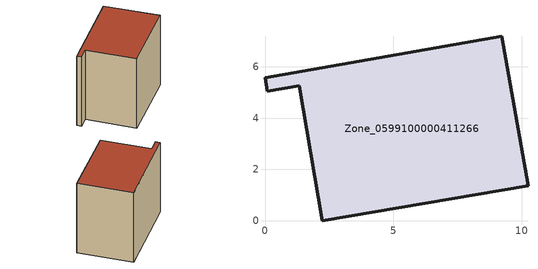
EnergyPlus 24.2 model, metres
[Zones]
Zone_0599100000411266
 floor ground (C_G): 1.33,5.26 0.1,5.04 0,5.57 9.23,7.19 10.25,1.37 2.24,0 z0
 wall outside (C_F): 9.23,7.19 0,5.57 0.1,5.04 1.33,5.26 2.24,0 10.25,1.37 9.23,7.19 z0:8.32
 roof outside (C_R): 10.25,1.37 9.23,7.19 0,5.57 0.1,5.04 1.33,5.26 2.24,0 z8.32
[BUILDING]
Pand.0599100000411266: North Axis=0; Terrain=City; Loads Convergence Tolerance Value=0.04; Temperature Convergence Tolerance Value=0.4; Solar Distribution=FullExterior; Maximum Number of Warmup Days=25; Minimum Number of Warmup Days=1
[Site:Location]
Rotterdam.The.Hague.AP_ZH_NLD Design_Conditions: Latitude=51.96; Longitude=4.45; Time Zone=1; Elevation=-4.5
[SITE:GROUNDTEMPERATURE:BUILDINGSURFACE]
18, 18, 18, 18, 18, 18, 18, 18, 18, 18, 18, 18
[MATERIAL] Thermal Absorptance=0.9; Solar Absorptance=0.7; Visible Absorptance=0.7
Name | Roughness | Thickness | Conductivity | Density | Specific Heat
G.TC.1992-2005 | MediumSmooth | 0.15 | 0.06 | 540 | 1210
F.TC.1992-2005 | Rough | 0.3 | 0.12 | 1920 | 840
R.TC.1992-2005 | MediumRough | 0.2 | 0.08 | 1500 | 1000
[CONSTRUCTION]
C_G: G.TC.1992-2005
C_F: F.TC.1992-2005
C_R: R.TC.1992-2005
[ZONE]
Zone_0599100000411266: Type=1; Multiplier=1; Ceiling Height=Autocalculate; Volume=Autocalculate; Floor Area=autocalculate; Part of Total Floor Area=Yes
[ZONEINFILTRATION:DESIGNFLOWRATE]
Infil_Zone_0599100000411266: Zone or ZoneList or Space or SpaceList=Zone_0599100000411266; Schedule=AlwaysOn; Design Flow Rate Calculation Method=Flow/Area; Flow Rate per Floor Area=0.0015; Constant Term Coefficient=1; Temperature Term Coefficient=0; Velocity Term Coefficient=0; Velocity Squared Term Coefficient=0
[HVACTEMPLATE:ZONE:IDEALLOADSAIRSYSTEM]
Zone_0599100000411266: Maximum Heating Supply Air Temperature=50; Minimum Cooling Supply Air Temperature=13; Maximum Heating Supply Air Humidity Ratio=0.0156; Minimum Cooling Supply Air Humidity Ratio=0.0077; Heating Limit=NoLimit; Cooling Limit=NoLimit; Dehumidification Control Type=ConstantSensibleHeatRatio; Cooling Sensible Heat Ratio=0.7; Dehumidification Setpoint=60; Humidification Control Type=None; Humidification Setpoint=30; Outdoor Air Method=None; Outdoor Air Flow Rate per Person=0.00944; Outdoor Air Flow Rate per Zone Floor Area=0; Outdoor Air Flow Rate per Zone=0; Demand Controlled Ventilation Type=None; Outdoor Air Economizer Type=NoEconomizer; Heat Recovery Type=None; Sensible Heat Recovery Effectiveness=0.7; Latent Heat Recovery Effectiveness=0.65
[ZONECONTROL:THERMOSTAT]
ThermostatControl_Zone_0599100000411266: Zone or ZoneList=Zone_0599100000411266; Control Type Schedule=DualSetpointControlType; Control 1=Thermostat_Zone_0599100000411266; Temperature Difference Between Cutout And Setpoint=0
[THERMOSTATSETPOINT:DUALSETPOINT]
Thermostat_Zone_0599100000411266: Heating Setpoint Temperature Schedule=HeatingSetpoint_Zone_0599100000411266; Cooling Setpoint Temperature Schedule=CoolingSetpoint_Zone_0599100000411266
[SCHEDULE:COMPACT]
HeatingSetpoint_Zone_0599100000411266: Through: 12/31, For: AllDays, Until: 24:00, 21
CoolingSetpoint_Zone_0599100000411266: Through: 12/31, For: AllDays, Until: 24:00, 24
DualSetpointControlType: Through: 12/31, For: AllDays, Until: 24:00, 4
AlwaysOn: Through: 12/31, For: AllDays, Until: 24:00, 1
